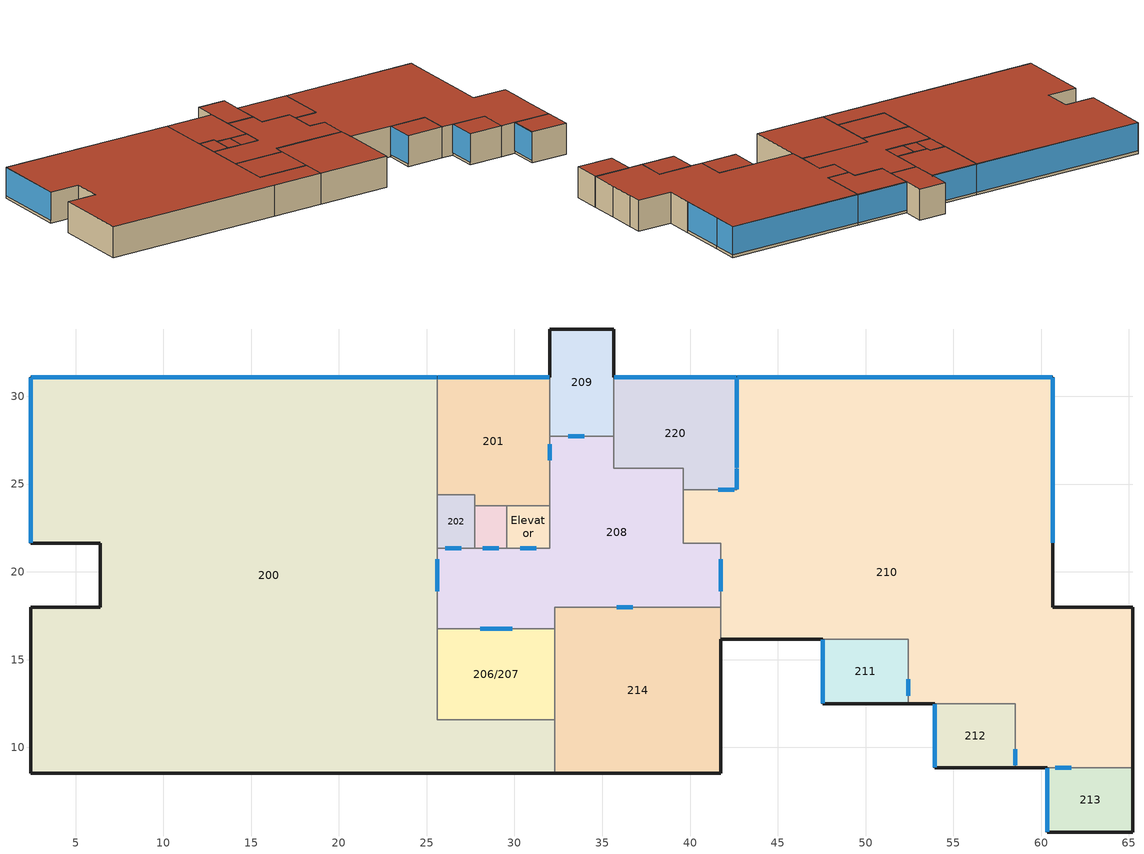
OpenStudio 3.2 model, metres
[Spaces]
200
 floor ground: 25.6,8.53 2.44,8.53 2.44,17.98 6.4,17.98 6.4,21.64 2.44,21.64 2.44,31.09 25.6,31.09 25.6,24.99 25.6,24.38 25.6,21.64 25.6,21.34 25.6,17.98 25.6,16.76 25.6,11.58 32.31,11.58 32.31,8.53 z0
 wall outside: 25.6,31.09 2.44,31.09 2.44,21.64 6.4,21.64 6.4,17.98 2.44,17.98 2.44,8.53 25.6,8.53 32.31,8.53 z0:3.96
 wall to 206/207: 32.31,11.58 25.6,11.58 25.6,16.76 z0:3.96
 wall to 214: 32.31,8.53 32.31,11.58 z0:3.96
 wall to 208: 25.6,16.76 25.6,17.98 25.6,21.34 z0:3.96
 wall to 201: 25.6,24.38 25.6,24.99 25.6,31.09 z0:3.96
 wall to 202: 25.6,21.34 25.6,21.64 25.6,24.38 z0:3.96
 window: 25.58,31.09 2.46,31.09 z0.36:3.94; 2.44,31.06 2.44,21.67 z0.35:3.94
 window inside (Interior Window): 25.6,18.9 25.6,20.73 z0:2.03
 roof outside: 32.31,8.53 32.31,11.58 25.6,11.58 25.6,16.76 25.6,17.98 25.6,21.34 25.6,21.64 25.6,24.38 25.6,24.99 25.6,31.09 2.44,31.09 2.44,21.64 6.4,21.64 6.4,17.98 2.44,17.98 2.44,8.53 25.6,8.53 z3.96
201
 floor ground: 30.18,23.77 29.57,23.77 27.74,23.77 27.74,24.38 25.6,24.38 25.6,24.99 25.6,31.09 32,31.09 32,27.74 32,24.99 32,23.77 z0
 wall outside: 32,31.09 25.6,31.09 z0:3.96
 wall to 202: 25.6,24.38 27.74,24.38 27.74,23.77 z0:3.96
 wall to 203: 27.74,23.77 29.57,23.77 z0:3.96
 wall to Elevator: 29.57,23.77 30.18,23.77 32,23.77 z0:3.96
 wall to 209: 32,27.74 32,31.09 z0:3.96
 wall to 208: 32,23.77 32,24.99 32,27.74 z0:3.96
 window: 31.98,31.09 25.63,31.09 z0.34:3.94
 window inside (Interior Window): 32,26.37 32,27.28 z0:2.03
 roof outside: 32,23.77 32,24.99 32,27.74 32,31.09 25.6,31.09 25.6,24.99 25.6,24.38 27.74,24.38 27.74,23.77 29.57,23.77 30.18,23.77 z3.96
202
 floor ground: 25.6,21.34 25.6,21.64 25.6,24.38 27.74,24.38 27.74,23.77 27.74,21.34 z0
 wall to 203: 27.74,21.34 27.74,23.77 z0:3.96
 wall to 208: 25.6,21.34 27.74,21.34 z0:3.96
 window inside (Interior Window): 26.06,21.34 26.97,21.34 z0:2.03
 roof outside: 27.74,21.34 27.74,23.77 27.74,24.38 25.6,24.38 25.6,21.64 25.6,21.34 z3.96
210
 floor ground: 60.35,8.84 58.52,8.84 58.52,12.5 53.95,12.5 52.43,12.5 52.43,16.15 47.55,16.15 41.76,16.15 41.76,17.98 41.76,21.64 39.93,21.64 39.62,21.64 39.62,24.69 42.67,24.69 42.67,25.91 42.67,31.09 60.66,31.09 60.66,27.74 60.66,21.64 60.66,17.98 65.23,17.98 65.23,16.15 65.23,12.5 65.23,8.84 z0
 wall outside: 58.52,8.84 60.35,8.84 / 52.43,12.5 53.95,12.5 / 41.76,16.15 47.55,16.15 / 65.23,8.84 65.23,12.5 65.23,16.15 65.23,17.98 60.66,17.98 60.66,21.64 60.66,27.74 60.66,31.09 42.67,31.09 z0:3.96
 wall to 212: 53.95,12.5 58.52,12.5 58.52,8.84 z0:3.96
 wall to 211: 47.55,16.15 52.43,16.15 52.43,12.5 z0:3.96
 wall to 214: 41.76,17.98 41.76,16.15 z0:3.96
 wall to 208: 39.62,24.69 39.62,21.64 39.93,21.64 41.76,21.64 41.76,17.98 z0:3.96
 wall to 213: 60.35,8.84 65.23,8.84 z0:3.96
 wall to 220: 42.67,31.09 42.67,25.91 42.67,24.69 39.62,24.69 z0:3.96
 window inside (Interior Window): 58.52,9.91 58.52,8.99 / 52.43,13.87 52.43,12.95 / 41.76,20.73 41.76,18.9 / 60.81,8.84 61.72,8.84 / 42.52,24.69 41.61,24.69 z0:2.03
 window inside: 42.67,25.88 42.67,24.71 z0.22:3.94; 42.67,31.06 42.67,25.93 z0.34:3.94
 window: 60.63,31.09 42.7,31.09 z0.36:3.94; 60.66,27.76 60.66,31.06 z0.32:3.94; 60.66,21.67 60.66,27.71 z0.34:3.94
 roof outside: 65.23,8.84 65.23,12.5 65.23,16.15 65.23,17.98 60.66,17.98 60.66,21.64 60.66,27.74 60.66,31.09 42.67,31.09 42.67,25.91 42.67,24.69 39.62,24.69 39.62,21.64 39.93,21.64 41.76,21.64 41.76,17.98 41.76,16.15 47.55,16.15 52.43,16.15 52.43,12.5 53.95,12.5 58.52,12.5 58.52,8.84 60.35,8.84 z3.96
213
 floor ground: 60.35,5.18 60.35,8.84 65.23,8.84 65.23,5.18 z0
 wall outside: 60.35,8.84 60.35,5.18 65.23,5.18 65.23,8.84 z0:3.96
 window: 60.35,8.81 60.35,5.21 z0.32:3.94
 roof outside: 65.23,5.18 65.23,8.84 60.35,8.84 60.35,5.18 z3.96
209
 floor ground: 35.66,33.83 35.66,31.09 35.66,27.74 32,27.74 32,31.09 32,33.83 z0
 wall outside: 35.66,31.09 35.66,33.83 32,33.83 32,31.09 z0:3.96
 wall to 220: 35.66,27.74 35.66,31.09 z0:3.96
 wall to 208: 32,27.74 35.66,27.74 z0:3.96
 window inside (Interior Window): 33.07,27.74 33.99,27.74 z0:2.03
 roof outside: 32,33.83 32,31.09 32,27.74 35.66,27.74 35.66,31.09 35.66,33.83 z3.96
203
 floor ground: 29.57,23.77 29.57,21.34 27.74,21.34 27.74,23.77 z0
 wall to 208: 27.74,21.34 29.57,21.34 z0:3.96
 wall to Elevator: 29.57,21.34 29.57,23.77 z0:3.96
 window inside (Interior Window): 28.19,21.34 29.11,21.34 z0:2.03
 roof outside: 27.74,23.77 27.74,21.34 29.57,21.34 29.57,23.77 z3.96
208
 floor ground: 32,16.76 25.6,16.76 25.6,17.98 25.6,21.34 27.74,21.34 29.57,21.34 32,21.34 32,23.77 32,24.99 32,27.74 35.66,27.74 35.66,26.21 35.66,25.91 39.62,25.91 39.62,24.69 39.62,21.64 39.93,21.64 41.76,21.64 41.76,17.98 39.62,17.98 35.66,17.98 32.31,17.98 32.31,16.76 z0
 wall to 214: 32.31,16.76 32.31,17.98 35.66,17.98 39.62,17.98 41.76,17.98 z0:3.96
 wall to 206/207: 25.6,16.76 32,16.76 32.31,16.76 z0:3.96
 wall to Elevator: 32,23.77 32,21.34 29.57,21.34 z0:3.96
 wall to 220: 39.62,24.69 39.62,25.91 35.66,25.91 35.66,26.21 35.66,27.74 z0:3.96
 window inside (Interior Window): 35.81,17.98 36.73,17.98 / 28.04,16.76 29.87,16.76 / 31.24,21.34 30.33,21.34 z0:2.03
 roof outside: 32.31,16.76 32.31,17.98 35.66,17.98 39.62,17.98 41.76,17.98 41.76,21.64 39.93,21.64 39.62,21.64 39.62,24.69 39.62,25.91 35.66,25.91 35.66,26.21 35.66,27.74 32,27.74 32,24.99 32,23.77 32,21.34 29.57,21.34 27.74,21.34 25.6,21.34 25.6,17.98 25.6,16.76 32,16.76 z3.96
206/207
 floor ground: 32.31,16.76 32.31,11.58 25.6,11.58 25.6,16.76 32,16.76 z0
 wall to 214: 32.31,11.58 32.31,16.76 z0:3.96
 roof outside: 32,16.76 25.6,16.76 25.6,11.58 32.31,11.58 32.31,16.76 z3.96
211
 floor ground: 47.55,12.5 47.55,16.15 52.43,16.15 52.43,12.5 z0
 wall outside: 47.55,16.15 47.55,12.5 52.43,12.5 z0:3.96
 window: 47.55,16.13 47.55,12.52 z0.32:3.94
 roof outside: 52.43,12.5 52.43,16.15 47.55,16.15 47.55,12.5 z3.96
212
 floor ground: 53.95,8.84 53.95,12.5 58.52,12.5 58.52,8.84 z0
 wall outside: 53.95,12.5 53.95,8.84 58.52,8.84 z0:3.96
 window: 53.95,12.47 53.95,8.86 z0.32:3.94
 roof outside: 58.52,8.84 58.52,12.5 53.95,12.5 53.95,8.84 z3.96
214
 floor ground: 41.76,17.98 41.76,16.15 41.76,8.53 32.31,8.53 32.31,11.58 32.31,16.76 32.31,17.98 35.66,17.98 39.62,17.98 z0
 wall outside: 32.31,8.53 41.76,8.53 41.76,16.15 z0:3.96
 roof outside: 39.62,17.98 35.66,17.98 32.31,17.98 32.31,16.76 32.31,11.58 32.31,8.53 41.76,8.53 41.76,16.15 41.76,17.98 z3.96
220
 floor ground: 39.62,24.69 39.62,25.91 35.66,25.91 35.66,26.21 35.66,27.74 35.66,31.09 42.67,31.09 42.67,25.91 42.67,24.69 z0
 wall outside: 42.67,31.09 35.66,31.09 z0:3.96
 window: 42.65,31.09 35.69,31.09 z0.34:3.94
 roof outside: 42.67,24.69 42.67,25.91 42.67,31.09 35.66,31.09 35.66,27.74 35.66,26.21 35.66,25.91 39.62,25.91 39.62,24.69 z3.96
Elevator
 floor ground: 32,23.77 32,21.34 29.57,21.34 29.57,23.77 30.18,23.77 z0
 roof outside: 30.18,23.77 29.57,23.77 29.57,21.34 32,21.34 32,23.77 z3.96
[Site]
Greenville-Spartanburg Intl AP: Latitude {deg}=34.9; Longitude {deg}=-82.217; Time Zone {hr}=-5; Elevation {m}=292
[ClimateZones]
Climate Zone Institution Name 1=ASHRAE; Climate Zone Document Name 1=ANSI/ASHRAE Standard 169; Climate Zone Document Year 1=2006; Climate Zone Value 1=3A; Climate Zone Institution Name 2=CEC; Climate Zone Document Name 2=California Climate Zone Descriptions; Climate Zone Document Year 2=1995
[Building]
Building 1: North Axis {deg}=-0
[DefaultConstructionSet]
189.1-2009 - CZ3 - Office: Default Exterior Surface Constructions=Default Surface Constructions 7; Default Interior Surface Constructions=Default Surface Constructions 8; Default Ground Contact Surface Constructions=Default Surface Constructions 9; Default Exterior SubSurface Constructions=Default Sub Surface Constructions 5; Default Interior SubSurface Constructions=Default Sub Surface Constructions 6; Interior Partition Construction=Interior Partition
[DefaultSurfaceConstructions]
Name | Floor Construction | Wall Construction | Roof Ceiling Construction
Default Surface Constructions 7 | ExtSlabCarpet 4in ClimateZone 1-8 | ASHRAE 189.1-2009 ExtWall Mass ClimateZone 3 | ASHRAE 189.1-2009 ExtRoof IEAD ClimateZone 2-5
Default Surface Constructions 8 | Interior Floor | Interior Wall | Interior Ceiling
Default Surface Constructions 9 | ExtSlabCarpet 4in ClimateZone 1-8 | ExtSlabCarpet 4in ClimateZone 1-8 | ExtSlabCarpet 4in ClimateZone 1-8
[DefaultSubSurfaceConstructions]
Name | Fixed Window Construction | Operable Window Construction | Door Construction | Glass Door Construction | Tubular Daylight Dome Construction | Tubular Daylight Diffuser Construction
Default Sub Surface Constructions 5 | ASHRAE 189.1-2009 ExtWindow ClimateZone 3 | ASHRAE 189.1-2009 ExtWindow ClimateZone 3 | Exterior Door | Interior Window | Interior Window | Interior Window
Default Sub Surface Constructions 6 | Interior Window | Interior Window | Interior Door
[Construction]
Interior Partition; Interior Door: G05 25mm wood
ExtSlabCarpet 4in ClimateZone 1-8: MAT-CC05 4 HW CONCRETE, CP02 CARPET PAD
ASHRAE 189.1-2009 ExtWall Mass ClimateZone 3: 1IN Stucco, 8IN Concrete HW, Wall Insulation [36], 1/2IN Gypsum
ASHRAE 189.1-2009 ExtRoof IEAD ClimateZone 2-5: Roof Membrane, Roof Insulation [21], Metal Decking
Interior Floor: F16 Acoustic tile, F05 Ceiling air space resistance, M11 100mm lightweight concrete
Interior Wall: G01a 19mm gypsum board, F04 Wall air space resistance, G01a 19mm gypsum board
Interior Ceiling: M11 100mm lightweight concrete, F05 Ceiling air space resistance, F16 Acoustic tile
ASHRAE 189.1-2009 ExtWindow ClimateZone 3: Theoretical Glass [202]
Exterior Door: F08 Metal surface, I01 25mm insulation board
Interior Window: Clear 3mm
[Material] Thermal Absorptance=0.9
Name | Roughness | Thickness {m} | Conductivity {W/m-K} | Density {kg/m3} | Specific Heat {J/kg-K} | Solar Absorptance | Visible Absorptance
G05 25mm wood | MediumSmooth | 0.0254 | 0.15 | 608 | 1630 | 0.5 | 0.5
MAT-CC05 4 HW CONCRETE | Rough | 0.1016 | 1.311 | 2240 | 836.8 | 0.85 | 0.85
1IN Stucco | Smooth | 0.0253 | 0.6918 | 1858 | 837 | 0.92 | 0.92
8IN Concrete HW | MediumRough | 0.2033 | 1.7296 | 2243 | 837 | 0.65 | 0.65
Wall Insulation [36] | MediumRough | 0.0566 | 0.0432 | 91 | 837 | 0.5 | 0.5
1/2IN Gypsum | Smooth | 0.0127 | 0.16 | 784.9 | 830 | 0.4 | 0.4
Roof Membrane | VeryRough | 0.0095 | 0.16 | 1121.29 | 1460 | 0.7 | 0.7
Roof Insulation [21] | MediumRough | 0.2105 | 0.049 | 265 | 836.8 | 0.7 | 0.7
Metal Decking | MediumSmooth | 0.0015 | 45.006 | 7680 | 418.4 | 0.6 | 0.6
F16 Acoustic tile | MediumSmooth | 0.0191 | 0.06 | 368 | 590 | 0.3 | 0.3
M11 100mm lightweight concrete | MediumRough | 0.1016 | 0.53 | 1280 | 840 | 0.5 | 0.5
G01a 19mm gypsum board | MediumSmooth | 0.019 | 0.16 | 800 | 1090 | 0.4 | 0.4
F08 Metal surface | Smooth | 0.0008 | 45.28 | 7824 | 500 | 0.7 | 0.7
I01 25mm insulation board | MediumRough | 0.0254 | 0.03 | 43 | 1210 | 0.6 | 0.6
[Material:NoMass]
CP02 CARPET PAD: Roughness=Smooth; Thermal Resistance {m2-K/W}=0.1; Thermal Absorptance=0.9; Solar Absorptance=0.8; Visible Absorptance=0.8
[Material:AirGap]
Name | Thermal Resistance {m2-K/W}
F05 Ceiling air space resistance | 0.18
F04 Wall air space resistance | 0.15
[WindowMaterial:Glazing] Optical Data Type=SpectralAverage; Thickness {m}=0.003; Back Side Solar Reflectance at Normal Incidence=0; Back Side Visible Reflectance at Normal Incidence=0; Infrared Transmittance at Normal Incidence=0; Dirt Correction Factor for Solar and Visible Transmittance=1; Solar Diffusing=No
Name | Solar Transmittance at Normal Incidence | Front Side Solar Reflectance at Normal Incidence | Visible Transmittance at Normal Incidence | Front Side Visible Reflectance at Normal Incidence | Front Side Infrared Hemispherical Emissivity | Back Side Infrared Hemispherical Emissivity | Conductivity {W/m-K}
Theoretical Glass [202] | 0.2325 | 0.7175 | 0.3192 | 0.6308 | 0.9 | 0.9 | 0.0192
Clear 3mm | 0.837 | 0.075 | 0.898 | 0.081 | 0.84 | 0.84 | 0.9
[SpaceType] Standards Building Type=Office
Name | Default Schedule Set | Design Specification Outdoor Air Object | Standards Space Type
189.1-2009 - Office - ClosedOffice - CZ1-3 | 189.1-2009 - Office - ClosedOffice - CZ1-3 Schedule Set | 189.1-2009 - Office - ClosedOffice - CZ1-3 Ventilation | ClosedOffice
189.1-2009 - Office - Conference - CZ1-3 | 189.1-2009 - Office - Conference - CZ1-3 Schedule Set | 189.1-2009 - Office - Conference - CZ1-3 Ventilation | Conference
189.1-2009 - Office - Elec/MechRoom - CZ1-3 | 189.1-2009 - Office - Elec/MechRoom - CZ1-3 Schedule Set | 189.1-2009 - Office - Elec/MechRoom - CZ1-3 Ventilation | Elec/MechRoom
189.1-2009 - Office - IT_Room - CZ1-3 | 189.1-2009 - Office - IT_Room - CZ1-3 Schedule Set | 189.1-2009 - Office - IT_Room - CZ1-3 Ventilation | IT_Room
189.1-2009 - Office - Lobby - CZ1-3 | 189.1-2009 - Office - Lobby - CZ1-3 Schedule Set | 189.1-2009 - Office - Lobby - CZ1-3 Ventilation | Lobby
189.1-2009 - Office - OpenOffice - CZ1-3 | 189.1-2009 - Office - OpenOffice - CZ1-3 Schedule Set | 189.1-2009 - Office - OpenOffice - CZ1-3 Ventilation | OpenOffice
189.1-2009 - Office - Restroom - CZ1-3 | 189.1-2009 - Office - Restroom - CZ1-3 Schedule Set | 189.1-2009 - Office - Restroom - CZ1-3 Ventilation | Restroom
[DefaultScheduleSet] Lighting Schedule=Office Bldg Light; Electric Equipment Schedule=Office Bldg Equip; Infiltration Schedule=Office Infil Quarter On
Name | Number of People Schedule | People Activity Level Schedule
189.1-2009 - Office - ClosedOffice - CZ1-3 Schedule Set; 189.1-2009 - Office - OpenOffice - CZ1-3 Schedule Set | Office Work Occ | Office Activity
189.1-2009 - Office - Conference - CZ1-3 Schedule Set; 189.1-2009 - Office - IT_Room - CZ1-3 Schedule Set; 189.1-2009 - Office - Lobby - CZ1-3 Schedule Set; 189.1-2009 - Office - Restroom - CZ1-3 Schedule Set | Office Misc Occ | Office Activity
189.1-2009 - Office - Elec/MechRoom - CZ1-3 Schedule Set
[DesignSpecification:OutdoorAir] Outdoor Air Method=Sum
Name | Outdoor Air Flow per Person {m3/s-person} | Outdoor Air Flow per Floor Area {m3/s-m2}
189.1-2009 - Office - ClosedOffice - CZ1-3 Ventilation; 189.1-2009 - Office - Conference - CZ1-3 Ventilation; 189.1-2009 - Office - Elec/MechRoom - CZ1-3 Ventilation; 189.1-2009 - Office - OpenOffice - CZ1-3 Ventilation | 0.00943895
189.1-2009 - Office - IT_Room - CZ1-3 Ventilation |  | 0.000254
189.1-2009 - Office - Lobby - CZ1-3 Ventilation | 0.00707921
189.1-2009 - Office - Restroom - CZ1-3 Ventilation |  | 0.0048768
[People] Multiplier=1
Name | People Definition | Space or SpaceType
189.1-2009 - Office - ClosedOffice - CZ1-3 People | 189.1-2009 - Office - ClosedOffice - CZ1-3 People Definition | 189.1-2009 - Office - ClosedOffice - CZ1-3
189.1-2009 - Office - Conference - CZ1-3 People | 189.1-2009 - Office - Conference - CZ1-3 People Definition | 189.1-2009 - Office - Conference - CZ1-3
189.1-2009 - Office - IT_Room - CZ1-3 People | 189.1-2009 - Office - IT_Room - CZ1-3 People Definition | 189.1-2009 - Office - IT_Room - CZ1-3
189.1-2009 - Office - Lobby - CZ1-3 People | 189.1-2009 - Office - Lobby - CZ1-3 People Definition | 189.1-2009 - Office - Lobby - CZ1-3
189.1-2009 - Office - OpenOffice - CZ1-3 People | 189.1-2009 - Office - OpenOffice - CZ1-3 People Definition | 189.1-2009 - Office - OpenOffice - CZ1-3
189.1-2009 - Office - Restroom - CZ1-3 People | 189.1-2009 - Office - Restroom - CZ1-3 People Definition | 189.1-2009 - Office - Restroom - CZ1-3
[People:Definition] Fraction Radiant=0.3
Name | Number of People Calculation Method | People per Space Floor Area {person/m2} | Number of People {people}
189.1-2009 - Office - ClosedOffice - CZ1-3 People Definition | People/Area | 0.538196
189.1-2009 - Office - Conference - CZ1-3 People Definition | People |  | 8
189.1-2009 - Office - IT_Room - CZ1-3 People Definition | People/Area | 0.0538196
189.1-2009 - Office - Lobby - CZ1-3 People Definition; 189.1-2009 - Office - Restroom - CZ1-3 People Definition | People/Area | 0.107639
189.1-2009 - Office - OpenOffice - CZ1-3 People Definition | People |  | 20
[Lights]
Name | Lights Definition | Space or SpaceType
189.1-2009 - Office - ClosedOffice - CZ1-3 Lights | 189.1-2009 - Office - ClosedOffice - CZ1-3 Lights Definition | 189.1-2009 - Office - ClosedOffice - CZ1-3
189.1-2009 - Office - Conference - CZ1-3 Lights | 189.1-2009 - Office - Conference - CZ1-3 Lights Definition | 189.1-2009 - Office - Conference - CZ1-3
189.1-2009 - Office - Elec/MechRoom - CZ1-3 Lights | 189.1-2009 - Office - Elec/MechRoom - CZ1-3 Lights Definition | 189.1-2009 - Office - Elec/MechRoom - CZ1-3
189.1-2009 - Office - IT_Room - CZ1-3 Lights | 189.1-2009 - Office - IT_Room - CZ1-3 Lights Definition | 189.1-2009 - Office - IT_Room - CZ1-3
189.1-2009 - Office - Lobby - CZ1-3 Lights | 189.1-2009 - Office - Lobby - CZ1-3 Lights Definition | 189.1-2009 - Office - Lobby - CZ1-3
189.1-2009 - Office - OpenOffice - CZ1-3 Lights | 189.1-2009 - Office - OpenOffice - CZ1-3 Lights Definition | 189.1-2009 - Office - OpenOffice - CZ1-3
189.1-2009 - Office - Restroom - CZ1-3 Lights | 189.1-2009 - Office - Restroom - CZ1-3 Lights Definition | 189.1-2009 - Office - Restroom - CZ1-3
[Lights:Definition] Design Level Calculation Method=Watts/Area
Name | Watts per Space Floor Area {W/m2}
189.1-2009 - Office - ClosedOffice - CZ1-3 Lights Definition; 189.1-2009 - Office - IT_Room - CZ1-3 Lights Definition; 189.1-2009 - Office - OpenOffice - CZ1-3 Lights Definition | 10.6563
189.1-2009 - Office - Conference - CZ1-3 Lights Definition; 189.1-2009 - Office - Lobby - CZ1-3 Lights Definition | 12.5938
189.1-2009 - Office - Elec/MechRoom - CZ1-3 Lights Definition | 14.5313
189.1-2009 - Office - Restroom - CZ1-3 Lights Definition | 8.71877
[ElectricEquipment]
Name | Electric Equipment Definition | Space or SpaceType
189.1-2009 - Office - ClosedOffice - CZ1-3 Electric Equipment | 189.1-2009 - Office - ClosedOffice - CZ1-3 Electric Equipment Definition | 189.1-2009 - Office - ClosedOffice - CZ1-3
189.1-2009 - Office - Conference - CZ1-3 Electric Equipment | 189.1-2009 - Office - Conference - CZ1-3 Electric Equipment Definition | 189.1-2009 - Office - Conference - CZ1-3
189.1-2009 - Office - Elec/MechRoom - CZ1-3 Electric Equipment | 189.1-2009 - Office - Elec/MechRoom - CZ1-3 Electric Equipment Definition | 189.1-2009 - Office - Elec/MechRoom - CZ1-3
189.1-2009 - Office - IT_Room - CZ1-3 Electric Equipment | 189.1-2009 - Office - IT_Room - CZ1-3 Electric Equipment Definition | 189.1-2009 - Office - IT_Room - CZ1-3
189.1-2009 - Office - Lobby - CZ1-3 Electric Equipment | 189.1-2009 - Office - Lobby - CZ1-3 Electric Equipment Definition | 189.1-2009 - Office - Lobby - CZ1-3
189.1-2009 - Office - OpenOffice - CZ1-3 Electric Equipment | 189.1-2009 - Office - OpenOffice - CZ1-3 Electric Equipment Definition | 189.1-2009 - Office - OpenOffice - CZ1-3
189.1-2009 - Office - Restroom - CZ1-3 Electric Equipment | 189.1-2009 - Office - Restroom - CZ1-3 Electric Equipment Definition | 189.1-2009 - Office - Restroom - CZ1-3
[ElectricEquipment:Definition] Design Level Calculation Method=Watts/Area
Name | Watts per Space Floor Area {W/m2}
189.1-2009 - Office - ClosedOffice - CZ1-3 Electric Equipment Definition | 6.8889
189.1-2009 - Office - Conference - CZ1-3 Electric Equipment Definition | 3.98265
189.1-2009 - Office - Elec/MechRoom - CZ1-3 Electric Equipment Definition | 2.90626
189.1-2009 - Office - IT_Room - CZ1-3 Electric Equipment Definition | 16.7917
189.1-2009 - Office - Lobby - CZ1-3 Electric Equipment Definition; 189.1-2009 - Office - Restroom - CZ1-3 Electric Equipment Definition | 0.753474
189.1-2009 - Office - OpenOffice - CZ1-3 Electric Equipment Definition | 7.64238
[SpaceInfiltration:DesignFlowRate] Design Flow Rate Calculation Method=Flow/ExteriorArea; Flow per Exterior Surface Area {m3/s-m2}=0.00030226
Name | Space or SpaceType
189.1-2009 - Office - ClosedOffice - CZ1-3 Infiltration | 189.1-2009 - Office - ClosedOffice - CZ1-3
189.1-2009 - Office - Conference - CZ1-3 Infiltration | 189.1-2009 - Office - Conference - CZ1-3
189.1-2009 - Office - Elec/MechRoom - CZ1-3 Infiltration | 189.1-2009 - Office - Elec/MechRoom - CZ1-3
189.1-2009 - Office - IT_Room - CZ1-3 Infiltration | 189.1-2009 - Office - IT_Room - CZ1-3
189.1-2009 - Office - Lobby - CZ1-3 Infiltration | 189.1-2009 - Office - Lobby - CZ1-3
189.1-2009 - Office - OpenOffice - CZ1-3 Infiltration | 189.1-2009 - Office - OpenOffice - CZ1-3
189.1-2009 - Office - Restroom - CZ1-3 Infiltration | 189.1-2009 - Office - Restroom - CZ1-3
[Space] Default Construction Set=189.1-2009 - CZ3 - Office; Building Story=Story 1
Name | Space Type | Thermal Zone
200; 210 | 189.1-2009 - Office - OpenOffice - CZ1-3 | Open Office
201; 202 | 189.1-2009 - Office - Elec/MechRoom - CZ1-3 | MECH
209; 214; 220 | 189.1-2009 - Office - Conference - CZ1-3 | CONF
203 | 189.1-2009 - Office - IT_Room - CZ1-3 | DATA
206/207 | 189.1-2009 - Office - Restroom - CZ1-3 | PUBLIC
208 | 189.1-2009 - Office - Lobby - CZ1-3 | LOBBY
211; 212; 213 | 189.1-2009 - Office - ClosedOffice - CZ1-3 | OFFICE
Elevator | 189.1-2009 - Office - Lobby - CZ1-3 | ELEVATOR
[BuildingStory]
Story 1: Nominal Z Coordinate {m}=0; Nominal Floor to Floor Height {m}=2.4384; Nominal Floor to Ceiling Height {m}=2.4384
[ThermalZone] Multiplier=1; Use Ideal Air Loads=Yes
Name | Thermostat | Humidistat
Open Office | Thermostat Setpoint Dual Setpoint 7 | Zone Control Humidistat 7
CONF | Thermostat Setpoint Dual Setpoint 1 | Zone Control Humidistat 1
OFFICE | Thermostat Setpoint Dual Setpoint 6 | Zone Control Humidistat 6
DATA | Thermostat Setpoint Dual Setpoint 2 | Zone Control Humidistat 2
MECH | Thermostat Setpoint Dual Setpoint 5 | Zone Control Humidistat 5
ELEVATOR | Thermostat Setpoint Dual Setpoint 3 | Zone Control Humidistat 3
LOBBY | Thermostat Setpoint Dual Setpoint 4 | Zone Control Humidistat 4
PUBLIC | Thermostat Setpoint Dual Setpoint 8 | Zone Control Humidistat 8
[Sizing:Zone] Zone Cooling Design Supply Air Temperature Input Method=SupplyAirTemperature; Zone Cooling Design Supply Air Temperature {C}=14; Zone Cooling Design Supply Air Temperature Difference {deltaC}=11.11; Zone Heating Design Supply Air Temperature Input Method=SupplyAirTemperature; Zone Heating Design Supply Air Temperature {C}=40; Zone Heating Design Supply Air Temperature Difference {deltaC}=11.11; Zone Cooling Design Supply Air Humidity Ratio {kg-H2O/kg-air}=0.0085; Zone Heating Design Supply Air Humidity Ratio {kg-H2O/kg-air}=0.008; Cooling Design Air Flow Method=DesignDay; Heating Design Air Flow Method=DesignDay; Account for Dedicated Outdoor Air System=No; Dedicated Outdoor Air System Control Strategy=NeutralSupplyAir; Dedicated Outdoor Air Low Setpoint Temperature for Design {C}=autosize; Dedicated Outdoor Air High Setpoint Temperature for Design {C}=autosize
Open Office; CONF; OFFICE; DATA; MECH; ELEVATOR; LOBBY; PUBLIC
[ThermostatSetpoint:DualSetpoint] Heating Setpoint Temperature Schedule=HVAC 1; Cooling Setpoint Temperature Schedule=HVAC 1
Thermostat Setpoint Dual Setpoint 1; Thermostat Setpoint Dual Setpoint 2; Thermostat Setpoint Dual Setpoint 3; Thermostat Setpoint Dual Setpoint 4; Thermostat Setpoint Dual Setpoint 5; Thermostat Setpoint Dual Setpoint 6; Thermostat Setpoint Dual Setpoint 7; Thermostat Setpoint Dual Setpoint 8
[ZoneControl:Humidistat]
Zone Control Humidistat 1; Zone Control Humidistat 2; Zone Control Humidistat 3; Zone Control Humidistat 4; Zone Control Humidistat 5; Zone Control Humidistat 6; Zone Control Humidistat 7; Zone Control Humidistat 8
[Schedule:Ruleset]
Name | Default Day Schedule | Summer Design Day Schedule | Winter Design Day Schedule
Office Misc Occ | Office Bldg Occ Default Schedule 1 | Office Bldg Occ Summer Design Day 1 | Office Bldg Occ Winter Design Day 1
Office Activity | Office Activity Default Schedule | Office Activity Summer Design Day | Office Activity Winter Design Day
Office Bldg Light | Office Bldg Light Default Schedule | Office Bldg Light Summer Design Day | Office Bldg Light Winter Design Day
Office Bldg Equip | Office Bldg Equip Default Schedule | Office Bldg Equip Summer Design Day | Office Bldg Equip Winter Design Day
Office Infil Quarter On | Office Infil Quarter On Default Schedule | Office Infil Quarter On Summer Design Day | Office Infil Quarter On Winter Design Day
Office Work Occ | Office Bldg Occ Default Schedule | Office Bldg Occ Summer Design Day | Office Bldg Occ Winter Design Day
HVAC 1 | Schedule Day 12 | Schedule Day 14 | Schedule Day 15
[Schedule:Day]
Office Bldg Occ Default Schedule 1: 6, 0, 0, 7, 0, 0.1, 8, 0, 0.2, 20, 0, 0.4, 22, 0, 0.1, 24, 0, 0.05
Office Bldg Occ Summer Design Day 1; Office Bldg Occ Summer Design Day: 6, 0, 0, 22, 0, 1, 24, 0, 0.05
Office Bldg Occ Winter Design Day 1; Office Bldg Occ Rule 1 Day Schedule 1; Office Bldg Light Winter Design Day; Office Bldg Equip Winter Design Day; Office Bldg Occ Winter Design Day; Office Bldg Occ Rule 1 Day Schedule: 24, 0, 0
Office Bldg Occ Rule 2 Day Schedule 1: 6, 0, 0, 8, 0, 0.1, 14, 0, 0.25, 17, 0, 0.1, 24, 0, 0
Office Activity Default Schedule; Office Activity Summer Design Day; Office Activity Winter Design Day: 24, 0, 132
Office Bldg Light Default Schedule: 5, 0, 0.05, 7, 0, 0.1, 8, 0, 0.3, 17, 0, 0.9, 18, 0, 0.7, 20, 0, 0.5, 22, 0, 0.3, 23, 0, 0.1, 24, 0, 0.05
Office Bldg Light Summer Design Day; Office Bldg Equip Summer Design Day; Office Infil Quarter On Rule 1 Day Schedule: 24, 0, 1
Office Bldg Light Rule 1 Day Schedule: 24, 0, 0.05
Office Bldg Light Rule 2 Day Schedule: 6, 0, 0.05, 8, 0, 0.1, 14, 0, 0.5, 17, 0, 0.15, 24, 0, 0.05
Office Bldg Equip Default Schedule: 8, 0, 0.4, 12, 0, 0.9, 13, 0, 0.8, 17, 0, 0.9, 18, 0, 0.8, 20, 0, 0.6, 22, 0, 0.5, 24, 0, 0.4
Office Bldg Equip Rule 1 Day Schedule: 24, 0, 0.3
Office Bldg Equip Rule 2 Day Schedule: 6, 0, 0.3, 8, 0, 0.4, 14, 0, 0.5, 17, 0, 0.35, 24, 0, 0.3
Office Infil Quarter On Default Schedule; Office Infil Quarter On Summer Design Day: 6, 0, 1, 22, 0, 0.25, 24, 0, 1
Office Infil Quarter On Winter Design Day; Office Infil Quarter On Rule 2 Day Schedule: 6, 0, 1, 18, 0, 0.25, 24, 0, 1
Office Bldg Occ Default Schedule: 6, 0, 0, 7, 0, 0.1, 8, 0, 0.2, 12, 0, 0.85, 13, 0, 0.5, 17, 0, 0.85, 18, 0, 0.7, 20, 0, 0.4, 22, 0, 0.1, 24, 0, 0.05
Office Bldg Occ Rule 2 Day Schedule: 6, 0, 0, 8, 0, 0.1, 14, 0, 0.4, 17, 0, 0.1, 24, 0, 0
Schedule Day 12: 24, 0, 22.2222
Schedule Day 14: 3, 0, 26.6667, 19, 0, 22.7778, 24, 0, 26.6667
Schedule Day 15: 3, 0, 18.3333, 19, 0, 21.6667, 24, 0, 18.3333
[Schedule:Rule] Apply Monday=No; Apply Tuesday=No; Apply Wednesday=No; Apply Thursday=No; Apply Friday=No; Date Specification Type=DateRange; Start Month=1; Start Day=1; End Month=12; End Day=31
Name | Schedule Ruleset | Rule Order | Day Schedule | Apply Sunday | Apply Saturday
Office Misc Occ Rule 1 | Office Misc Occ | 0 | Office Bldg Occ Rule 1 Day Schedule 1 | Yes | No
Office Misc Occ Rule 2 | Office Misc Occ | 1 | Office Bldg Occ Rule 2 Day Schedule 1 | No | Yes
Office Bldg Light Rule 1 | Office Bldg Light | 0 | Office Bldg Light Rule 1 Day Schedule | Yes | No
Office Bldg Light Rule 2 | Office Bldg Light | 1 | Office Bldg Light Rule 2 Day Schedule | No | Yes
Office Bldg Equip Rule 1 | Office Bldg Equip | 0 | Office Bldg Equip Rule 1 Day Schedule | Yes | No
Office Bldg Equip Rule 2 | Office Bldg Equip | 1 | Office Bldg Equip Rule 2 Day Schedule | No | Yes
Office Infil Quarter On Rule 1 | Office Infil Quarter On | 0 | Office Infil Quarter On Rule 1 Day Schedule | Yes | No
Office Infil Quarter On Rule 2 | Office Infil Quarter On | 1 | Office Infil Quarter On Rule 2 Day Schedule | No | Yes
Office Work Occ Rule 1 | Office Work Occ | 0 | Office Bldg Occ Rule 1 Day Schedule | Yes | No
Office Work Occ Rule 2 | Office Work Occ | 1 | Office Bldg Occ Rule 2 Day Schedule | No | Yes
